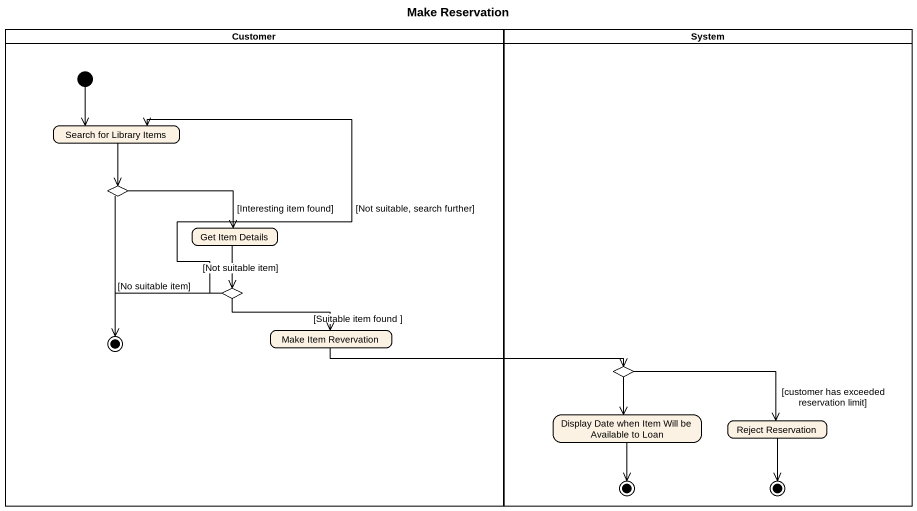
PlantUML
@startuml
title Make Reservation
hide empty description
state Customer <<partition>> {
  state "Search for Library Items" as Search_for_Library_Items
  state choice1 <<choice>>
  state "Get Item Details" as Get_Item_Details
  state choice2 <<choice>>
  state "Make Item Revervation" as Make_Item_Revervation
  [*] --> Search_for_Library_Items
  choice1 --> [*] : [No suitable item]
  choice2 -left-> [*] : [Not suitable item]
}
state System <<partition>> {
  state choice3 <<choice>>
  state "Display Date when Item Will be Available to Loan" as Display_Date_when_Item_Will
  state "Reject Reservation" as Reject_Reservation
  state final2 <<end>>
  state final3 <<end>>
}
Search_for_Library_Items --> choice1
choice1 -right-> Get_Item_Details : [Interesting item found]
Get_Item_Details --> choice2
choice2 -up-> Search_for_Library_Items : [Not suitable, search further]
choice2 -right-> Make_Item_Revervation : [Suitable item found ]
Make_Item_Revervation -right-> choice3
choice3 --> Display_Date_when_Item_Will
choice3 -right-> Reject_Reservation : [customer has exceeded reservation limit]
Display_Date_when_Item_Will --> final2
Reject_Reservation --> final3
@enduml
